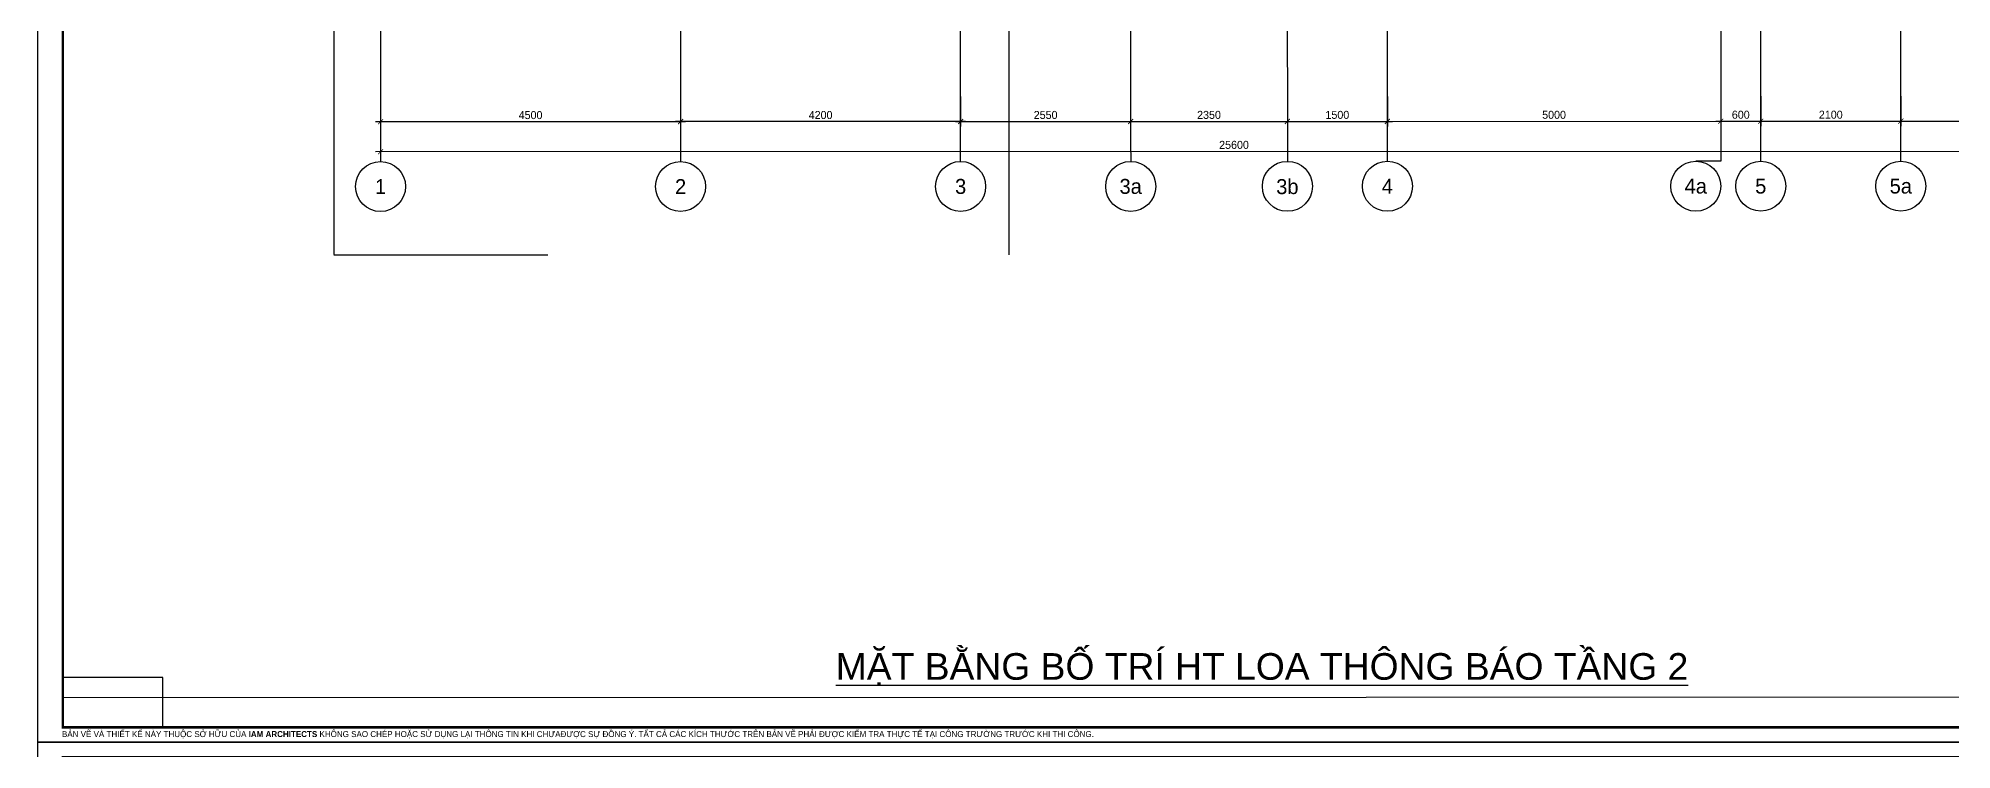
# Model space of a CAD drawing. Header units: inches. Extents: x 1721084 to 1854744, y 225101 to 488646.
# Drawn here: x 1810189 to 1838895, y 319488 to 330174 of the extents above; entities that cross this region are included whole.
import ezdxf
from ezdxf.enums import TextEntityAlignment as Align

# ---------------------------------------------------------------- set-up
doc = ezdxf.new("R2010")
doc.units = ezdxf.units.IN
doc.header["$MEASUREMENT"] = 0
doc.linetypes.add('ACAD_ISO03W100', pattern=[30, 12, -18])
doc.linetypes.add('X-PL-T2$0$X-GRID-T2$0$CENTER2', pattern=[1.125, 0.75, -0.125, 0.125, -0.125])
for name, color, linetype in [('A-ANNO-DIM 100', 252, 'Continuous'), ('e-WIRE', 6, 'ACAD_ISO03W100'), ('I.A.M TITLEBLOCK - A2 -H$0$A-TBLK-TEXT', 250, 'Continuous'), ('TEXT', 9, 'Continuous'), ('X-PL-T2$0$A-XREF', 250, 'Continuous'), ('X-PL-T2$0$X-GRID-T2$0$A-ANNO-DIM 75', 2, 'Continuous'), ('X-PL-T2$0$X-GRID-T2$0$A-GRID', 9, 'X-PL-T2$0$X-GRID-T2$0$CENTER2'), ('X-PL-T2$0$X-GRID-T2$0$A-GRID-SYMB', 5, 'Continuous'), ('X-PL-T2$0$X-PL-T2$0$A-FLOR-WALL', 250, 'Continuous')]:
    doc.layers.add(name, color=color, linetype=linetype)
doc.styles.add('ARIAL', font='arial.ttf')
doc.styles.add('I.A.M TITLEBLOCK - A2 -H$0$TITLE BLOCK', font='arial.ttf')
doc.styles.add('X-PL-T2$0$HDUNGARC', font='vn_vni.shx')
doc.styles.add('X-PL-T2$0$X-GRID-T2$0$HDUNGARC', font='vn_vni.shx')
doc.styles.add('X-PL-T2$0$X-GRID-T2$0$SYMBTEXT', font='VAVON_.TTF')
doc.dimstyles.new('X-PL-T2$0$DIM-75', dxfattribs={"dimscale": 75, "dimtxt": 2, "dimasz": 1, "dimexe": 1, "dimexo": 1, "dimgap": 0.5, "dimtad": 1, "dimdec": 0, "dimzin": 0, "dimdsep": 46, "dimtxsty": 'X-PL-T2$0$HDUNGARC', "dimblk": 'X-PL-T2$0$_ArchTick', "dimcen": 2, "dimdle": 1, "dimclrd": 256, "dimclre": 9, "dimclrt": 3, "dimadec": 0, "dimazin": 0, "dimtfac": 1, "dimtdec": 0, "dimtix": 1, "dimtmove": 2, "dimatfit": 2, "dimfxl": 1, "dimtolj": 1, "dimtzin": 0, "dimarcsym": 2})
doc.dimstyles.new('X-PL-T2$0$X-GRID-T2$0$DIM-75', dxfattribs={"dimscale": 75, "dimtxt": 1.6, "dimasz": 1, "dimexe": 1, "dimexo": 1, "dimgap": 0.5, "dimtad": 1, "dimdec": 0, "dimzin": 0, "dimdsep": 46, "dimtxsty": 'X-PL-T2$0$X-GRID-T2$0$HDUNGARC', "dimblk": 'X-PL-T2$0$X-GRID-T2$0$_ArchTick', "dimcen": 2, "dimdle": 1, "dimclrd": 256, "dimclre": 9, "dimclrt": 3, "dimadec": 0, "dimazin": 0, "dimtfac": 1, "dimtdec": 0, "dimtix": 1, "dimtmove": 2, "dimatfit": 2, "dimfxl": 1, "dimtolj": 1, "dimtzin": 0, "dimarcsym": 2})

# ---------------------------------------------------------------- blocks, each defined once
blk = doc.blocks.new('X-PL-T2$0$X-GRID-T2$0$SYMB-GRID')
blk.add_circle((0, 0), 5)
at = {"color": 2, "style": 'X-PL-T2$0$X-GRID-T2$0$SYMBTEXT', "flags": 4}
blk.add_attdef('NUM', text='', height=3, dxfattribs=at).set_placement((0, 0), align=Align.MIDDLE)
blk = doc.blocks.new('X-PL-T2$0$X-GRID-T2$0$_ArchTick')
at = {"color": 0, "linetype": 'ByBlock', "const_width": 0.15}
blk.add_lwpolyline([(-0.5, -0.48), (0.5, 0.52)], dxfattribs=at)
blk = doc.blocks.new('*D629')
at = {"layer": 'Defpoints', "color": 0, "transparency": 16777216}
for p in [(0, -3750), (4500, -3750), (4500, -4200)]:
    blk.add_point(p, dxfattribs=at)
at = {"layer": 'X-PL-T2$0$X-GRID-T2$0$A-ANNO-DIM 75', "color": 9, "lineweight": -2, "transparency": 16777216}
for p, q in [((0, -3825), (0, -4275)), ((4500, -3825), (4500, -4275))]:
    blk.add_line(p, q, dxfattribs=at)
at = {"layer": 'X-PL-T2$0$X-GRID-T2$0$A-ANNO-DIM 75', "lineweight": -2, "transparency": 16777216}
blk.add_line((-75, -4200), (4575, -4200), dxfattribs=at)
at = {"layer": 'X-PL-T2$0$X-GRID-T2$0$A-ANNO-DIM 75', "lineweight": -2, "transparency": 16777216, "xscale": 75, "yscale": 75, "zscale": 75, "rotation": 180}
blk.add_blockref('X-PL-T2$0$X-GRID-T2$0$_ArchTick', (0, -4200), dxfattribs=at)
at = {"layer": 'X-PL-T2$0$X-GRID-T2$0$A-ANNO-DIM 75', "lineweight": -2, "transparency": 16777216, "xscale": 75, "yscale": 75, "zscale": 75}
blk.add_blockref('X-PL-T2$0$X-GRID-T2$0$_ArchTick', (4500, -4200), dxfattribs=at)
at = {"layer": 'X-PL-T2$0$X-GRID-T2$0$A-ANNO-DIM 75', "color": 3, "transparency": 16777216, "insert": (2250, -4103), "char_height": 120, "attachment_point": 5, "style": 'X-PL-T2$0$X-GRID-T2$0$HDUNGARC'}
blk.add_mtext('\\A1;4500', dxfattribs=at)
blk = doc.blocks.new('*D630')
at = {"layer": 'Defpoints', "color": 0, "transparency": 16777216}
for p in [(8700, -3750), (11250, -3750), (11250, -4200)]:
    blk.add_point(p, dxfattribs=at)
at = {"layer": 'X-PL-T2$0$X-GRID-T2$0$A-ANNO-DIM 75', "color": 9, "lineweight": -2, "transparency": 16777216}
for p, q in [((8700, -3825), (8700, -4275)), ((11250, -3825), (11250, -4275))]:
    blk.add_line(p, q, dxfattribs=at)
at = {"layer": 'X-PL-T2$0$X-GRID-T2$0$A-ANNO-DIM 75', "lineweight": -2, "transparency": 16777216}
blk.add_line((8625, -4200), (11325, -4200), dxfattribs=at)
at = {"layer": 'X-PL-T2$0$X-GRID-T2$0$A-ANNO-DIM 75', "lineweight": -2, "transparency": 16777216, "xscale": 75, "yscale": 75, "zscale": 75, "rotation": 180}
blk.add_blockref('X-PL-T2$0$X-GRID-T2$0$_ArchTick', (8700, -4200), dxfattribs=at)
at = {"layer": 'X-PL-T2$0$X-GRID-T2$0$A-ANNO-DIM 75', "lineweight": -2, "transparency": 16777216, "xscale": 75, "yscale": 75, "zscale": 75}
blk.add_blockref('X-PL-T2$0$X-GRID-T2$0$_ArchTick', (11250, -4200), dxfattribs=at)
at = {"layer": 'X-PL-T2$0$X-GRID-T2$0$A-ANNO-DIM 75', "color": 3, "transparency": 16777216, "insert": (9975, -4103), "char_height": 120, "attachment_point": 5, "style": 'X-PL-T2$0$X-GRID-T2$0$HDUNGARC'}
blk.add_mtext('\\A1;2550', dxfattribs=at)
blk = doc.blocks.new('*D631')
at = {"layer": 'Defpoints', "color": 0, "transparency": 16777216}
for p in [(15100, -3750), (20100, -3750), (20100, -4200)]:
    blk.add_point(p, dxfattribs=at)
at = {"layer": 'X-PL-T2$0$X-GRID-T2$0$A-ANNO-DIM 75', "color": 9, "lineweight": -2, "transparency": 16777216}
for p, q in [((15100, -3825), (15100, -4275)), ((20100, -3825), (20100, -4275))]:
    blk.add_line(p, q, dxfattribs=at)
at = {"layer": 'X-PL-T2$0$X-GRID-T2$0$A-ANNO-DIM 75', "lineweight": -2, "transparency": 16777216}
blk.add_line((15025, -4200), (20175, -4200), dxfattribs=at)
at = {"layer": 'X-PL-T2$0$X-GRID-T2$0$A-ANNO-DIM 75', "lineweight": -2, "transparency": 16777216, "xscale": 75, "yscale": 75, "zscale": 75, "rotation": 180}
blk.add_blockref('X-PL-T2$0$X-GRID-T2$0$_ArchTick', (15100, -4200), dxfattribs=at)
at = {"layer": 'X-PL-T2$0$X-GRID-T2$0$A-ANNO-DIM 75', "lineweight": -2, "transparency": 16777216, "xscale": 75, "yscale": 75, "zscale": 75}
blk.add_blockref('X-PL-T2$0$X-GRID-T2$0$_ArchTick', (20100, -4200), dxfattribs=at)
at = {"layer": 'X-PL-T2$0$X-GRID-T2$0$A-ANNO-DIM 75', "color": 3, "transparency": 16777216, "insert": (17600, -4103), "char_height": 120, "attachment_point": 5, "style": 'X-PL-T2$0$X-GRID-T2$0$HDUNGARC'}
blk.add_mtext('\\A1;5000', dxfattribs=at)
blk = doc.blocks.new('*D632')
at = {"layer": 'Defpoints', "color": 0, "transparency": 16777216}
for p in [(20700, -3750), (22800, -3750), (22800, -4200)]:
    blk.add_point(p, dxfattribs=at)
at = {"layer": 'X-PL-T2$0$X-GRID-T2$0$A-ANNO-DIM 75', "color": 9, "lineweight": -2, "transparency": 16777216}
for p, q in [((20700, -3825), (20700, -4275)), ((22800, -3825), (22800, -4275))]:
    blk.add_line(p, q, dxfattribs=at)
at = {"layer": 'X-PL-T2$0$X-GRID-T2$0$A-ANNO-DIM 75', "lineweight": -2, "transparency": 16777216}
blk.add_line((20625, -4200), (22875, -4200), dxfattribs=at)
at = {"layer": 'X-PL-T2$0$X-GRID-T2$0$A-ANNO-DIM 75', "lineweight": -2, "transparency": 16777216, "xscale": 75, "yscale": 75, "zscale": 75, "rotation": 180}
blk.add_blockref('X-PL-T2$0$X-GRID-T2$0$_ArchTick', (20700, -4200), dxfattribs=at)
at = {"layer": 'X-PL-T2$0$X-GRID-T2$0$A-ANNO-DIM 75', "lineweight": -2, "transparency": 16777216, "xscale": 75, "yscale": 75, "zscale": 75}
blk.add_blockref('X-PL-T2$0$X-GRID-T2$0$_ArchTick', (22800, -4200), dxfattribs=at)
at = {"layer": 'X-PL-T2$0$X-GRID-T2$0$A-ANNO-DIM 75', "color": 3, "transparency": 16777216, "insert": (21750, -4103), "char_height": 120, "attachment_point": 5, "style": 'X-PL-T2$0$X-GRID-T2$0$HDUNGARC'}
blk.add_mtext('\\A1;2100', dxfattribs=at)
blk = doc.blocks.new('*D633')
at = {"layer": 'Defpoints', "color": 0, "transparency": 16777216}
for p in [(0, -3750), (25600, -3750), (25600, -4650)]:
    blk.add_point(p, dxfattribs=at)
at = {"layer": 'X-PL-T2$0$X-GRID-T2$0$A-ANNO-DIM 75', "color": 9, "lineweight": -2, "transparency": 16777216}
for p, q in [((0, -3825), (0, -4725)), ((25600, -3825), (25600, -4725))]:
    blk.add_line(p, q, dxfattribs=at)
at = {"layer": 'X-PL-T2$0$X-GRID-T2$0$A-ANNO-DIM 75', "lineweight": -2, "transparency": 16777216}
blk.add_line((-75, -4650), (25675, -4650), dxfattribs=at)
at = {"layer": 'X-PL-T2$0$X-GRID-T2$0$A-ANNO-DIM 75', "lineweight": -2, "transparency": 16777216, "xscale": 75, "yscale": 75, "zscale": 75, "rotation": 180}
blk.add_blockref('X-PL-T2$0$X-GRID-T2$0$_ArchTick', (0, -4650), dxfattribs=at)
at = {"layer": 'X-PL-T2$0$X-GRID-T2$0$A-ANNO-DIM 75', "lineweight": -2, "transparency": 16777216, "xscale": 75, "yscale": 75, "zscale": 75}
blk.add_blockref('X-PL-T2$0$X-GRID-T2$0$_ArchTick', (25600, -4650), dxfattribs=at)
at = {"layer": 'X-PL-T2$0$X-GRID-T2$0$A-ANNO-DIM 75', "color": 3, "transparency": 16777216, "insert": (12800, -4553), "char_height": 120, "attachment_point": 5, "style": 'X-PL-T2$0$X-GRID-T2$0$HDUNGARC'}
blk.add_mtext('\\A1;25600', dxfattribs=at)
blk = doc.blocks.new('*D643')
at = {"layer": 'Defpoints', "color": 0, "transparency": 16777216}
for p in [(4500, -3750), (8700, -3750), (4500, -4200)]:
    blk.add_point(p, dxfattribs=at)
at = {"layer": 'X-PL-T2$0$X-GRID-T2$0$A-ANNO-DIM 75', "color": 9, "lineweight": -2, "transparency": 16777216}
for p, q in [((4500, -3825), (4500, -4275)), ((8700, -3825), (8700, -4275))]:
    blk.add_line(p, q, dxfattribs=at)
at = {"layer": 'X-PL-T2$0$X-GRID-T2$0$A-ANNO-DIM 75', "lineweight": -2, "transparency": 16777216}
blk.add_line((8775, -4200), (4425, -4200), dxfattribs=at)
at = {"layer": 'X-PL-T2$0$X-GRID-T2$0$A-ANNO-DIM 75', "lineweight": -2, "transparency": 16777216, "xscale": 75, "yscale": 75, "zscale": 75, "rotation": 180}
blk.add_blockref('X-PL-T2$0$X-GRID-T2$0$_ArchTick', (4500, -4200), dxfattribs=at)
at = {"layer": 'X-PL-T2$0$X-GRID-T2$0$A-ANNO-DIM 75', "lineweight": -2, "transparency": 16777216, "xscale": 75, "yscale": 75, "zscale": 75}
blk.add_blockref('X-PL-T2$0$X-GRID-T2$0$_ArchTick', (8700, -4200), dxfattribs=at)
at = {"layer": 'X-PL-T2$0$X-GRID-T2$0$A-ANNO-DIM 75', "color": 3, "transparency": 16777216, "insert": (6600, -4103), "char_height": 120, "attachment_point": 5, "style": 'X-PL-T2$0$X-GRID-T2$0$HDUNGARC'}
blk.add_mtext('\\A1;4200', dxfattribs=at)
blk = doc.blocks.new('*D644')
at = {"layer": 'Defpoints', "color": 0, "transparency": 16777216}
for p in [(22800, -3750), (25600, -3750), (25600, -4200)]:
    blk.add_point(p, dxfattribs=at)
at = {"layer": 'X-PL-T2$0$X-GRID-T2$0$A-ANNO-DIM 75', "color": 9, "lineweight": -2, "transparency": 16777216}
for p, q in [((22800, -3825), (22800, -4275)), ((25600, -3825), (25600, -4275))]:
    blk.add_line(p, q, dxfattribs=at)
at = {"layer": 'X-PL-T2$0$X-GRID-T2$0$A-ANNO-DIM 75', "lineweight": -2, "transparency": 16777216}
blk.add_line((22725, -4200), (25675, -4200), dxfattribs=at)
at = {"layer": 'X-PL-T2$0$X-GRID-T2$0$A-ANNO-DIM 75', "lineweight": -2, "transparency": 16777216, "xscale": 75, "yscale": 75, "zscale": 75, "rotation": 180}
blk.add_blockref('X-PL-T2$0$X-GRID-T2$0$_ArchTick', (22800, -4200), dxfattribs=at)
at = {"layer": 'X-PL-T2$0$X-GRID-T2$0$A-ANNO-DIM 75', "lineweight": -2, "transparency": 16777216, "xscale": 75, "yscale": 75, "zscale": 75}
blk.add_blockref('X-PL-T2$0$X-GRID-T2$0$_ArchTick', (25600, -4200), dxfattribs=at)
at = {"layer": 'X-PL-T2$0$X-GRID-T2$0$A-ANNO-DIM 75', "color": 3, "transparency": 16777216, "insert": (24200, -4103), "char_height": 120, "attachment_point": 5, "style": 'X-PL-T2$0$X-GRID-T2$0$HDUNGARC'}
blk.add_mtext('\\A1;2800', dxfattribs=at)
blk = doc.blocks.new('*D653')
at = {"layer": 'Defpoints', "color": 0, "transparency": 16777216}
for p in [(11250, -3750), (13600, -3750), (13600, -4200)]:
    blk.add_point(p, dxfattribs=at)
at = {"layer": 'X-PL-T2$0$X-GRID-T2$0$A-ANNO-DIM 75', "color": 9, "lineweight": -2, "transparency": 16777216}
for p, q in [((11250, -3825), (11250, -4275)), ((13600, -3825), (13600, -4275))]:
    blk.add_line(p, q, dxfattribs=at)
at = {"layer": 'X-PL-T2$0$X-GRID-T2$0$A-ANNO-DIM 75', "lineweight": -2, "transparency": 16777216}
blk.add_line((11175, -4200), (13675, -4200), dxfattribs=at)
at = {"layer": 'X-PL-T2$0$X-GRID-T2$0$A-ANNO-DIM 75', "lineweight": -2, "transparency": 16777216, "xscale": 75, "yscale": 75, "zscale": 75, "rotation": 180}
blk.add_blockref('X-PL-T2$0$X-GRID-T2$0$_ArchTick', (11250, -4200), dxfattribs=at)
at = {"layer": 'X-PL-T2$0$X-GRID-T2$0$A-ANNO-DIM 75', "lineweight": -2, "transparency": 16777216, "xscale": 75, "yscale": 75, "zscale": 75}
blk.add_blockref('X-PL-T2$0$X-GRID-T2$0$_ArchTick', (13600, -4200), dxfattribs=at)
at = {"layer": 'X-PL-T2$0$X-GRID-T2$0$A-ANNO-DIM 75', "color": 3, "transparency": 16777216, "insert": (12425, -4103), "char_height": 120, "attachment_point": 5, "style": 'X-PL-T2$0$X-GRID-T2$0$HDUNGARC'}
blk.add_mtext('\\A1;2350', dxfattribs=at)
blk = doc.blocks.new('*D654')
at = {"layer": 'Defpoints', "color": 0, "transparency": 16777216}
for p in [(13600, -3750), (15100, -3750), (15100, -4200)]:
    blk.add_point(p, dxfattribs=at)
at = {"layer": 'X-PL-T2$0$X-GRID-T2$0$A-ANNO-DIM 75', "color": 9, "lineweight": -2, "transparency": 16777216}
for p, q in [((13600, -3825), (13600, -4275)), ((15100, -3825), (15100, -4275))]:
    blk.add_line(p, q, dxfattribs=at)
at = {"layer": 'X-PL-T2$0$X-GRID-T2$0$A-ANNO-DIM 75', "lineweight": -2, "transparency": 16777216}
blk.add_line((13525, -4200), (15175, -4200), dxfattribs=at)
at = {"layer": 'X-PL-T2$0$X-GRID-T2$0$A-ANNO-DIM 75', "lineweight": -2, "transparency": 16777216, "xscale": 75, "yscale": 75, "zscale": 75, "rotation": 180}
blk.add_blockref('X-PL-T2$0$X-GRID-T2$0$_ArchTick', (13600, -4200), dxfattribs=at)
at = {"layer": 'X-PL-T2$0$X-GRID-T2$0$A-ANNO-DIM 75', "lineweight": -2, "transparency": 16777216, "xscale": 75, "yscale": 75, "zscale": 75}
blk.add_blockref('X-PL-T2$0$X-GRID-T2$0$_ArchTick', (15100, -4200), dxfattribs=at)
at = {"layer": 'X-PL-T2$0$X-GRID-T2$0$A-ANNO-DIM 75', "color": 3, "transparency": 16777216, "insert": (14350, -4103), "char_height": 120, "attachment_point": 5, "style": 'X-PL-T2$0$X-GRID-T2$0$HDUNGARC'}
blk.add_mtext('\\A1;1500', dxfattribs=at)
blk = doc.blocks.new('*D651')
at = {"layer": 'Defpoints', "color": 0, "transparency": 16777216}
for p in [(20100, -3750), (20700, -3750), (20700, -4200)]:
    blk.add_point(p, dxfattribs=at)
at = {"layer": 'X-PL-T2$0$X-GRID-T2$0$A-ANNO-DIM 75', "color": 9, "lineweight": -2, "transparency": 16777216}
for p, q in [((20100, -3825), (20100, -4275)), ((20700, -3825), (20700, -4275))]:
    blk.add_line(p, q, dxfattribs=at)
at = {"layer": 'X-PL-T2$0$X-GRID-T2$0$A-ANNO-DIM 75', "lineweight": -2, "transparency": 16777216}
blk.add_line((20025, -4200), (20775, -4200), dxfattribs=at)
at = {"layer": 'X-PL-T2$0$X-GRID-T2$0$A-ANNO-DIM 75', "lineweight": -2, "transparency": 16777216, "xscale": 75, "yscale": 75, "zscale": 75, "rotation": 180}
blk.add_blockref('X-PL-T2$0$X-GRID-T2$0$_ArchTick', (20100, -4200), dxfattribs=at)
at = {"layer": 'X-PL-T2$0$X-GRID-T2$0$A-ANNO-DIM 75', "lineweight": -2, "transparency": 16777216, "xscale": 75, "yscale": 75, "zscale": 75}
blk.add_blockref('X-PL-T2$0$X-GRID-T2$0$_ArchTick', (20700, -4200), dxfattribs=at)
at = {"layer": 'X-PL-T2$0$X-GRID-T2$0$A-ANNO-DIM 75', "color": 3, "transparency": 16777216, "insert": (20400, -4103), "char_height": 120, "attachment_point": 5, "style": 'X-PL-T2$0$X-GRID-T2$0$HDUNGARC'}
blk.add_mtext('\\A1;600', dxfattribs=at)
blk = doc.blocks.new('X-PL-T2$0$_ArchTick')
at = {"color": 0, "linetype": 'ByBlock', "const_width": 0.15}
blk.add_lwpolyline([(-0.5, -0.48), (0.5, 0.52)], dxfattribs=at)
blk = doc.blocks.new('I.A.M TITLEBLOCK - A2 -H')
at = {"const_width": 0.5}
blk.add_lwpolyline([(5, 3), (592, 3), (590, 417), (5, 417)], close=True, dxfattribs=at)
at = {"layer": 'Defpoints'}
blk.add_lwpolyline([(0, 420), (594, 420), (594, 0), (0, 0)], close=True, dxfattribs=at)
at = {"layer": 'Defpoints', "color": 8}
blk.add_lwpolyline([(5, 3), (25, 3), (25, 13), (5, 13)], close=True, dxfattribs=at)
at = {"layer": 'I.A.M TITLEBLOCK - A2 -H$0$A-TBLK-TEXT', "color": 2, "lineweight": 0, "insert": (4.81, 2.24), "char_height": 1.2, "width": 216.8663, "attachment_point": 1, "style": 'I.A.M TITLEBLOCK - A2 -H$0$TITLE BLOCK'}
blk.add_mtext('\\pt1.8;{\\fVNI-Avo|b0|i0|c0|p2;BAÛN VEÕ VAØ THIEÁT KEÁ NAØY THUOÄC SÔÛ HÖÕU CUÛA \\fVNI-Avo|b1|i0|c0|p2;IAM ARCHITECTS\\fVNI-Avo|b0|i0|c0|p2; KHOÂNG SAO CHEÙP HOAËC SÖÛ DUÏNG LAÏI THOÂNG TIN KHI CHÖAÑÖÔÏC SÖÏ ÑOÀNG YÙ. TAÁT CAÛ CAÙC KÍCH THÖÔÙC TREÂN BAÛN VEÕ PHAÛI ÑÖÔÏC KIEÅM TRA THÖÏC TEÁ TAÏI COÂNG TRÖÔØNG TRÖÔÙC KHI THI COÂNG.}', dxfattribs=at)
blk = doc.blocks.new('X-PL-T2$0$X-GRID-T2')
at = {"layer": 'X-PL-T2$0$X-GRID-T2$0$A-GRID', "ltscale": 8}
for p, q in [((0, 15788.2), (0, -4800)), ((4500, 15788.2), (4500, -4800)), ((8700, -4800), (8700, 15788.2)), ((15100, -4800), (15100, 15788.2)), ((20700, -4800), (20700, 15788.2)), ((22800, -4800), (22800, 4500))]:
    blk.add_line(p, q, dxfattribs=at)
for points in [[(11250, 4500), (11250, -4800)], [(13600, 4500), (13600, -4800)], [(20100, 1100), (20100, -4800), (19725, -4800)]]:
    blk.add_lwpolyline(points, dxfattribs=at)
at = {"layer": 'X-PL-T2$0$X-GRID-T2$0$A-GRID-SYMB'}
ref = blk.add_blockref('X-PL-T2$0$X-GRID-T2$0$SYMB-GRID', (0, -5175), dxfattribs=dict(at, xscale=75, yscale=75, zscale=75))
ref.add_attrib('NUM', '1', dxfattribs={"layer": '0', "color": 2, "height": 225, "style": 'X-PL-T2$0$X-GRID-T2$0$SYMBTEXT'}).set_placement((0, -5175), align=Align.MIDDLE)
ref = blk.add_blockref('X-PL-T2$0$X-GRID-T2$0$SYMB-GRID', (4500, -5175), dxfattribs=dict(at, xscale=75, yscale=75, zscale=75))
ref.add_attrib('NUM', '2', dxfattribs={"layer": '0', "color": 2, "height": 225, "style": 'X-PL-T2$0$X-GRID-T2$0$SYMBTEXT'}).set_placement((4500, -5175), align=Align.MIDDLE)
ref = blk.add_blockref('X-PL-T2$0$X-GRID-T2$0$SYMB-GRID', (8700, -5175), dxfattribs=dict(at, xscale=75, yscale=75, zscale=75))
ref.add_attrib('NUM', '3', dxfattribs={"layer": '0', "color": 2, "height": 225, "style": 'X-PL-T2$0$X-GRID-T2$0$SYMBTEXT'}).set_placement((8700, -5175), align=Align.MIDDLE)
ref = blk.add_blockref('X-PL-T2$0$X-GRID-T2$0$SYMB-GRID', (11250, -5175), dxfattribs=dict(at, xscale=75, yscale=75, zscale=75))
ref.add_attrib('NUM', '3a', dxfattribs={"layer": '0', "color": 2, "height": 225, "style": 'X-PL-T2$0$X-GRID-T2$0$SYMBTEXT'}).set_placement((11250, -5175), align=Align.MIDDLE)
ref = blk.add_blockref('X-PL-T2$0$X-GRID-T2$0$SYMB-GRID', (13600, -5175), dxfattribs=dict(at, xscale=75, yscale=75, zscale=75))
ref.add_attrib('NUM', '3b', dxfattribs={"layer": '0', "color": 2, "height": 225, "style": 'X-PL-T2$0$X-GRID-T2$0$SYMBTEXT'}).set_placement((13600, -5175), align=Align.MIDDLE)
ref = blk.add_blockref('X-PL-T2$0$X-GRID-T2$0$SYMB-GRID', (15100, -5175), dxfattribs=dict(at, xscale=75, yscale=75, zscale=75))
ref.add_attrib('NUM', '4', dxfattribs={"layer": '0', "color": 2, "height": 225, "style": 'X-PL-T2$0$X-GRID-T2$0$SYMBTEXT'}).set_placement((15100, -5175), align=Align.MIDDLE)
ref = blk.add_blockref('X-PL-T2$0$X-GRID-T2$0$SYMB-GRID', (19725, -5175), dxfattribs=dict(at, xscale=75, yscale=75, zscale=75))
ref.add_attrib('NUM', '4a', dxfattribs={"layer": '0', "color": 2, "height": 225, "style": 'X-PL-T2$0$X-GRID-T2$0$SYMBTEXT'}).set_placement((19725, -5175), align=Align.MIDDLE)
ref = blk.add_blockref('X-PL-T2$0$X-GRID-T2$0$SYMB-GRID', (20700, -5175), dxfattribs=dict(at, xscale=75, yscale=75, zscale=75))
ref.add_attrib('NUM', '5', dxfattribs={"layer": '0', "color": 2, "height": 225, "style": 'X-PL-T2$0$X-GRID-T2$0$SYMBTEXT'}).set_placement((20700, -5175), align=Align.MIDDLE)
ref = blk.add_blockref('X-PL-T2$0$X-GRID-T2$0$SYMB-GRID', (22800, -5175), dxfattribs=dict(at, xscale=75, yscale=75, zscale=75))
ref.add_attrib('NUM', '5a', dxfattribs={"layer": '0', "color": 2, "height": 225, "style": 'X-PL-T2$0$X-GRID-T2$0$SYMBTEXT'}).set_placement((22800, -5175), align=Align.MIDDLE)
at = {"layer": 'X-PL-T2$0$X-GRID-T2$0$A-ANNO-DIM 75'}
for base, p1, p2, picture, middle in [((4500, -4200), (0, -3750), (4500, -3750), '*D629', (2250, -4102.5)), ((25600, -4650), (0, -3750), (25600, -3750), '*D633', (12800, -4552.5)), ((11250, -4200), (8700, -3750), (11250, -3750), '*D630', (9975, -4102.5)), ((13600, -4200), (11250, -3750), (13600, -3750), '*D653', (12425, -4102.5)), ((15100, -4200), (13600, -3750), (15100, -3750), '*D654', (14350, -4102.5)), ((20100, -4200), (15100, -3750), (20100, -3750), '*D631', (17600, -4102.5)), ((20700, -4200), (20100, -3750), (20700, -3750), '*D651', (20400, -4102.5)), ((22800, -4200), (20700, -3750), (22800, -3750), '*D632', (21750, -4102.5)), ((25600, -4200), (22800, -3750), (25600, -3750), '*D644', (24200, -4102.5))]:
    dim = blk.add_linear_dim(base=base, p1=p1, p2=p2, dimstyle='X-PL-T2$0$X-GRID-T2$0$DIM-75', dxfattribs=at)
    dim.commit()
    dim.dimension.update_dxf_attribs({"geometry": picture, "text_midpoint": middle})
dim = blk.add_linear_dim(base=(4500, -4200), p1=(8700, -3750), p2=(4500, -3750), angle=180, dimstyle='X-PL-T2$0$X-GRID-T2$0$DIM-75', dxfattribs=at)
dim.commit()
dim.dimension.update_dxf_attribs({"geometry": '*D643', "text_midpoint": (6600, -4102.5)})
blk = doc.blocks.new('X-PL-T2$0$X-PL-T2')
at = {"layer": 'Defpoints', "color": 5}
blk.add_lwpolyline([(34318, -12850), (-4757, -12850), (-4757, 17750), (34318, 17750)], close=True, dxfattribs=at)
at = {"layer": 'X-PL-T2$0$X-PL-T2$0$A-FLOR-WALL'}
blk.add_blockref('X-PL-T2$0$X-GRID-T2', (0, 0), dxfattribs=at)
blk = doc.blocks.new('X-PL-T2')
at = {"layer": 'X-PL-T2$0$A-XREF'}
blk.add_blockref('X-PL-T2$0$X-PL-T2', (0, 0), dxfattribs=at)
blk.add_lwpolyline([(-699, -6200), (2507, -6200)], dxfattribs=at)
for points in [[(372, -250), (-699, -2339), (-699, -6194)], [(9100, -286), (9423, -286), (9423, -6200)]]:
    blk.add_leader(points, dimstyle='X-PL-T2$0$DIM-75', override={"dimgap": 0.5, "dimtad": 0}, dxfattribs=at)

msp = doc.modelspace()

# ---------------------------------------------------------------- block references
at = {"layer": 'A-ANNO-DIM 100', "xscale": 75, "yscale": 75, "zscale": 75}
msp.add_blockref('I.A.M TITLEBLOCK - A2 -H', (1810183.5, 288101), dxfattribs=at)
at = {"layer": 'e-WIRE', "color": 6, "ltscale": 10, "xscale": 1.000295790319478, "yscale": 1.000295790308883, "zscale": 1.000295790310395, "rotation": 0.01695004387035648}
msp.add_blockref('X-PL-T2', (1815322.4, 333122.6), dxfattribs=at)

# ---------------------------------------------------------------- next in the draw order: block references
at = {"layer": 'A-ANNO-DIM 100', "xscale": 75, "yscale": 75, "zscale": 75}
msp.add_blockref('I.A.M TITLEBLOCK - A2 -H', (1810183.5, 319601), dxfattribs=at)

# ---------------------------------------------------------------- next in the draw order: texts
at = {"layer": 'TEXT', "color": 6, "style": 'ARIAL'}
msp.add_text('%%UMẶT BẰNG BỐ TRÍ HT LOA THÔNG BÁO TẦNG 2', height=400, dxfattribs=at).set_placement((1822152.8, 320539.8))

doc.saveas('drawing.dxf')
